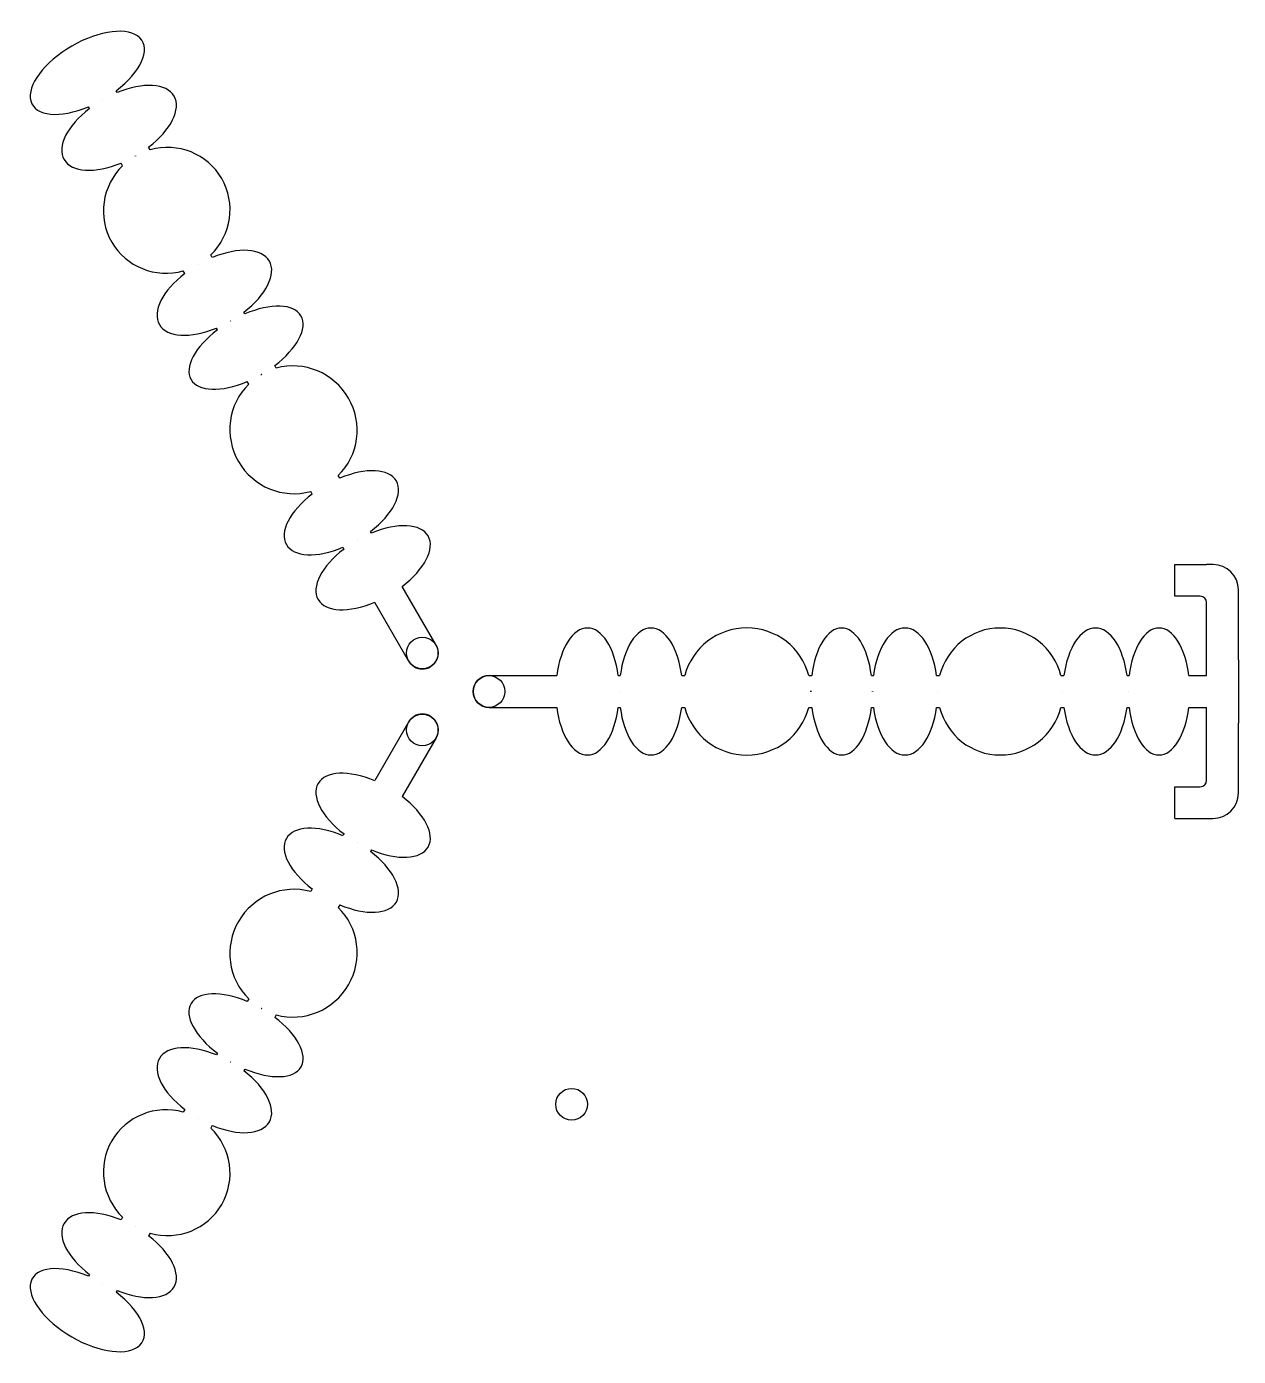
# Model space of a CAD drawing. Header units: centimetres. Extents: x -6.6 to 12.5, y -10.5 to 10.5.
import ezdxf

# ---------------------------------------------------------------- set-up
doc = ezdxf.new("R2010")
doc.units = ezdxf.units.CM
doc.layers.get('0').update_dxf_attribs({"linetype": 'CONTINUOUS'})

msp = doc.modelspace()

# ---------------------------------------------------------------- linework, layer by layer
for p, q in [((-5.157, 9.432), (-5.173, 9.459)), ((-5.59, 9.182), (-5.606, 9.209)), ((-4.636, 8.53), (-4.66, 8.572)), ((-5.069, 8.28), (-5.093, 8.322)), ((-3.657, 6.834), (-3.681, 6.875)), ((-4.09, 6.584), (-4.114, 6.625)), ((-3.145, 5.947), (-3.16, 5.974)), ((-3.577, 5.696), (-3.593, 5.724)), ((-2.651, 5.092), (-2.675, 5.133)), ((-3.084, 4.842), (-3.107, 4.882)), ((-2.883, 4.994), (-2.884, 4.994)), ((-1.651, 3.359), (-1.675, 3.4)), ((-2.084, 3.109), (-2.108, 3.15)), ((-1.151, 2.493), (-1.166, 2.52)), ((-1.584, 2.243), (-1.599, 2.27)), ((11.5, 1.5), (11.5, 2)), ((11.5, 2), (12, 2)), ((12.101, 2), (12, 2)), ((-0.133, 0.731), (-0.666, 1.654)), ((11.9, 1.5), (11.5, 1.5)), ((12.5, 0.5), (12.5, 1.601)), ((-0.567, 0.481), (-1.099, 1.404)), ((12, 0.25), (12, 1.4)), ((12.5, 0.5), (12.5, -0.5)), ((0.7, 0.25), (1.766, 0.25)), ((2.734, 0.25), (2.766, 0.25)), ((3.734, 0.25), (3.782, 0.25)), ((5.735, 0.25), (5.782, 0.25)), ((6.721, 0.25), (6.753, 0.25)), ((7.747, 0.25), (7.794, 0.25)), ((9.706, 0.25), (9.753, 0.25)), ((10.747, 0.25), (10.778, 0.25)), ((10.747, 0.25), (10.778, 0.25)), ((11.722, 0.25), (12, 0.25)), ((5.767, 0), (5.767, 0)), ((0.7, -0.25), (1.766, -0.25)), ((2.734, -0.25), (2.766, -0.25)), ((3.734, -0.25), (3.782, -0.25)), ((5.735, -0.25), (5.783, -0.25)), ((6.722, -0.25), (6.753, -0.25)), ((7.747, -0.25), (7.794, -0.25)), ((9.706, -0.25), (9.753, -0.25)), ((10.747, -0.25), (10.778, -0.25)), ((10.747, -0.25), (10.778, -0.25)), ((11.722, -0.25), (12, -0.25)), ((12, -1.4), (12, -0.25)), ((-0.567, -0.481), (-1.099, -1.404)), ((12.5, -1.6), (12.5, -0.5)), ((-0.133, -0.731), (-0.666, -1.654)), ((11.5, -2), (11.5, -1.5)), ((11.5, -1.5), (11.9, -1.5)), ((11.5, -2), (12, -2)), ((12, -2), (12.1, -2)), ((-1.584, -2.243), (-1.599, -2.27)), ((-1.151, -2.493), (-1.166, -2.52)), ((-2.084, -3.109), (-2.108, -3.15)), ((-1.651, -3.359), (-1.675, -3.4)), ((-3.084, -4.842), (-3.108, -4.883)), ((-2.883, -4.994), (-2.884, -4.994)), ((-2.651, -5.092), (-2.674, -5.132)), ((-3.578, -5.697), (-3.593, -5.724)), ((-3.144, -5.946), (-3.16, -5.974)), ((-4.09, -6.584), (-4.114, -6.625)), ((-3.657, -6.834), (-3.681, -6.875)), ((-5.069, -8.28), (-5.093, -8.322)), ((-4.636, -8.53), (-4.66, -8.572)), ((-5.59, -9.182), (-5.606, -9.209)), ((-5.157, -9.432), (-5.173, -9.459))]:
    msp.add_line(p, q)
for centre in [(-0.35, 0.606), (0.7, 0), (0.7, 0), (-0.35, -0.606), (2, -6.5)]:
    msp.add_circle(centre, 0.25)
for centre, radius, start, end in [((12.101, 1.601), 0.399, 0, 90), ((11.9, 1.4), 0.1, 0, 90), ((-0.35, 0.606), 0.25, -150, 30), ((0.7, 0), 0.25, 90, 270), ((-0.35, -0.606), 0.25, -30, 150), ((11.9, -1.4), 0.1, -90, 0), ((12.1, -1.6), 0.4, 270, 360)]:
    msp.add_arc(centre, radius, start, end)
for centre, major_axis, ratio, start_param, end_param in [((-5.625, 9.743), (-0.866, -0.5), 0.487159, 1.823478, 7.601301), ((-5.125, 8.877), (-0.866, -0.5), 0.512841, 1.823477, 4.459708), ((-5.125, 8.877), (-0.866, -0.5), 0.512841, 4.711963, 4.712389), ((-5.625, 9.743), (-0.866, -0.5), 0.487159, 1.570796, 1.571514), ((-5.125, 8.877), (-0.866, -0.5), 0.512841, 4.965069, 7.6013), ((-4.375, 7.578), (-0.866, -0.5), 0.987159, 1.823477, 4.459708), ((-4.375, 7.578), (-0.866, -0.5), 0.987159, 4.711871, 4.712389), ((-5.125, 8.877), (-0.866, -0.5), 0.512841, 1.570796, 1.571512), ((-4.375, 7.578), (-0.866, -0.5), 0.987159, 4.96507, 7.601301), ((-3.625, 6.279), (-0.866, -0.5), 0.512841, 1.823477, 4.459708), ((-4.375, 7.578), (-0.866, -0.5), 0.987159, 1.570796, 1.571868), ((-3.625, 6.279), (-0.866, -0.5), 0.512841, 4.71176, 4.712389), ((-3.625, 6.279), (-0.866, -0.5), 0.512841, 4.96507, 7.601301), ((-3.126, 5.414), (-0.865, -0.502), 0.485093, 1.822475, 4.458706), ((-3.126, 5.414), (-0.865, -0.502), 0.485093, 4.964068, 7.600299), ((-3.625, 6.279), (-0.866, -0.5), 0.512841, 1.569728, 1.575023), ((-3.126, 5.414), (-0.865, -0.502), 0.485093, 4.707213, 4.712431), ((-2.379, 4.121), (0.504, -0.873), 0.991602, 0.252671, 2.888921), ((-2.379, 4.121), (0.504, -0.873), 0.991602, 3.394264, 6.030514), ((-3.126, 5.414), (-0.865, -0.502), 0.485093, 1.561192, 1.576212), ((-2.379, 4.121), (0.504, -0.873), 0.991602, 3.135178, 3.150124), ((-1.625, 2.815), (-0.866, -0.5), 0.5, 1.823477, 4.459708), ((-1.625, 2.815), (-0.866, -0.5), 0.5, 4.96507, 7.601301), ((-1.125, 1.949), (-0.866, -0.5), 0.5, 1.823477, 4.459708), ((-1.625, 2.815), (-0.866, -0.5), 0.5, 1.570796, 1.571515), ((-1.125, 1.949), (-0.866, -0.5), 0.5, 4.71197, 4.712389), ((-1.125, 1.949), (-0.866, -0.5), 0.5, 4.965069, 7.601301), ((2.25, 0), (0, 1), 0.5, 4.965069, 7.601301), ((3.25, 0), (0, 1), 0.5, 4.96507, 7.601301), ((4.759, 0), (-1.009, 0), 0.991602, 3.394264, 6.030514), ((6.252, 0), (-0.002, 1), 0.485093, 4.964068, 7.600299), ((7.25, 0), (0, 1), 0.512841, 4.96507, 7.601301), ((8.75, 0), (0, 1), 0.987159, 4.96507, 7.601301), ((10.25, 0), (0, 1), 0.512841, 4.965069, 7.6013), ((11.25, 0), (0, 1), 0.487159, 4.965069, 7.601301), ((6.252, 0), (-0.002, 1), 0.485093, 1.561192, 1.576212), ((4.759, 0), (-1.009, 0), 0.991602, 3.135178, 3.150124), ((7.25, 0), (0, 1), 0.512841, 1.569728, 1.575023), ((6.252, 0), (-0.002, 1), 0.485093, 4.707213, 4.712431), ((3.25, 0), (0, 1), 0.5, 1.570796, 1.571515), ((2.25, 0), (0, 1), 0.5, 4.71197, 4.712389), ((8.75, 0), (0, 1), 0.987159, 1.570796, 1.571868), ((7.25, 0), (0, 1), 0.512841, 4.71176, 4.712389), ((10.25, 0), (0, 1), 0.512841, 1.570796, 1.571512), ((8.75, 0), (0, 1), 0.987159, 4.711871, 4.712389), ((11.25, 0), (0, 1), 0.487159, 1.570796, 1.571514), ((10.25, 0), (0, 1), 0.512841, 4.711963, 4.712389), ((2.25, 0), (0, 1), 0.5, 1.823477, 4.459708), ((3.25, 0), (0, 1), 0.5, 1.823477, 4.459708), ((4.759, 0), (-1.009, 0), 0.991602, 0.252671, 2.888921), ((6.252, 0), (-0.002, 1), 0.485093, 1.822475, 4.458706), ((7.25, 0), (0, 1), 0.512841, 1.823477, 4.459708), ((8.75, 0), (0, 1), 0.987159, 1.823477, 4.459708), ((10.25, 0), (0, 1), 0.512841, 1.823477, 4.459708), ((11.25, 0), (0, 1), 0.487159, 1.823478, 4.459708), ((-1.125, -1.949), (0.866, -0.5), 0.5, 1.823477, 4.459708), ((-1.125, -1.949), (0.866, -0.5), 0.5, 4.965069, 7.601301), ((-1.625, -2.815), (0.866, -0.5), 0.5, 1.823477, 4.459708), ((-1.625, -2.815), (0.866, -0.5), 0.5, 1.570796, 1.571515), ((-1.125, -1.949), (0.866, -0.5), 0.5, 4.71197, 4.712389), ((-1.625, -2.815), (0.866, -0.5), 0.5, 4.96507, 7.601301), ((-2.379, -4.121), (0.504, 0.873), 0.991602, 0.252671, 2.888921), ((-2.379, -4.121), (0.504, 0.873), 0.991602, 3.394264, 6.030514), ((-3.126, -5.414), (0.867, -0.498), 0.485093, 1.822475, 4.458706), ((-3.126, -5.414), (0.867, -0.498), 0.485093, 1.561192, 1.576212), ((-2.379, -4.121), (0.504, 0.873), 0.991602, 3.135178, 3.150124), ((-3.126, -5.414), (0.867, -0.498), 0.485093, 4.964068, 7.600299), ((-3.625, -6.279), (0.866, -0.5), 0.512841, 1.823477, 4.459708), ((-3.126, -5.414), (0.867, -0.498), 0.485093, 4.707213, 4.712431), ((-3.625, -6.279), (0.866, -0.5), 0.512841, 1.569728, 1.575023), ((-3.625, -6.279), (0.866, -0.5), 0.512841, 4.96507, 7.601301), ((-4.375, -7.578), (0.866, -0.5), 0.987159, 1.823477, 4.459708), ((-4.375, -7.578), (0.866, -0.5), 0.987159, 4.96507, 7.601301), ((-4.375, -7.578), (0.866, -0.5), 0.987159, 1.570796, 1.571868), ((-3.625, -6.279), (0.866, -0.5), 0.512841, 4.71176, 4.712389), ((-5.125, -8.877), (0.866, -0.5), 0.512841, 1.823477, 4.459708), ((-5.125, -8.877), (0.866, -0.5), 0.512841, 4.965069, 7.6013), ((-4.375, -7.578), (0.866, -0.5), 0.987159, 4.711871, 4.712389), ((-5.125, -8.877), (0.866, -0.5), 0.512841, 1.570796, 1.571512), ((-5.625, -9.743), (0.866, -0.5), 0.487159, 1.823478, 7.601301), ((-5.125, -8.877), (0.866, -0.5), 0.512841, 4.711963, 4.712389), ((-5.625, -9.743), (0.866, -0.5), 0.487159, 1.570796, 1.571514)]:
    msp.add_ellipse(centre, major_axis=major_axis, ratio=ratio, start_param=start_param, end_param=end_param)

doc.saveas('drawing.dxf')
